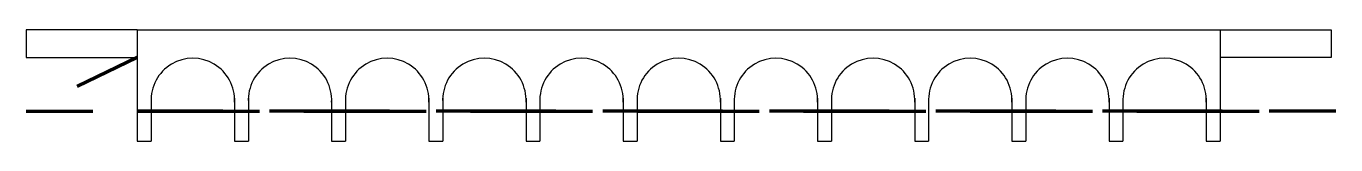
# Model space of a CAD drawing. Header units: centimetres. Extents: x 3 to 238, y 10 to 30.
import ezdxf

# ---------------------------------------------------------------- set-up
doc = ezdxf.new("R2010")
doc.units = ezdxf.units.CM
doc.header["$MEASUREMENT"] = 0
doc.linetypes.add('ACAD_ISO03W100', pattern=[30, 12, -18])
doc.layers.get('0').update_dxf_attribs({"true_color": 0xc2ced6})

msp = doc.modelspace()

# ---------------------------------------------------------------- linework, layer by layer
for p, q in [((22.57, 29.9), (2.57, 29.9)), ((2.57, 29.9), (2.57, 24.9)), ((22.57, 29.9), (22.57, 9.9)), ((22.57, 29.9), (25.07, 29.9)), ((25.07, 29.9), (40.07, 29.9)), ((40.07, 29.9), (42.57, 29.9)), ((42.57, 29.9), (57.57, 29.9)), ((57.57, 29.9), (60.07, 29.9)), ((60.07, 29.9), (75.07, 29.9)), ((75.07, 29.9), (77.57, 29.9)), ((77.57, 29.9), (92.57, 29.9)), ((92.57, 29.9), (95.07, 29.9)), ((95.07, 29.9), (110.07, 29.9)), ((110.07, 29.9), (112.57, 29.9)), ((112.57, 29.9), (127.57, 29.9)), ((127.57, 29.9), (130.07, 29.9)), ((130.07, 29.9), (145.07, 29.9)), ((145.07, 29.9), (147.57, 29.9)), ((147.57, 29.9), (162.57, 29.9)), ((162.57, 29.9), (165.07, 29.9)), ((165.07, 29.9), (180.07, 29.9)), ((180.07, 29.9), (182.57, 29.9)), ((182.57, 29.9), (197.57, 29.9)), ((197.57, 29.9), (200.07, 29.9)), ((200.07, 29.9), (215.07, 29.9)), ((215.07, 29.9), (217.57, 29.9)), ((217.57, 29.9), (217.57, 9.9)), ((217.57, 29.9), (237.57, 29.9)), ((237.57, 29.9), (237.57, 24.9)), ((2.57, 24.9), (22.57, 24.9)), ((237.57, 24.9), (217.57, 24.9)), ((25.07, 17.64), (25.07, 9.9)), ((40.07, 17.64), (40.07, 9.9)), ((40.07, 17.64), (40.07, 9.9)), ((42.57, 17.64), (42.57, 9.9)), ((42.57, 17.64), (42.57, 9.9)), ((57.57, 17.64), (57.57, 9.9)), ((57.57, 17.64), (57.57, 9.9)), ((60.07, 17.64), (60.07, 9.9)), ((60.07, 17.64), (60.07, 9.9)), ((75.07, 17.64), (75.07, 9.9)), ((75.07, 17.64), (75.07, 9.9)), ((77.57, 17.64), (77.57, 9.9)), ((77.57, 17.64), (77.57, 9.9)), ((92.57, 17.64), (92.57, 9.9)), ((92.57, 17.64), (92.57, 9.9)), ((95.07, 17.64), (95.07, 9.9)), ((95.07, 17.64), (95.07, 9.9)), ((110.07, 17.64), (110.07, 9.9)), ((110.07, 17.64), (110.07, 9.9)), ((112.57, 17.64), (112.57, 9.9)), ((112.57, 17.64), (112.57, 9.9)), ((127.57, 17.64), (127.57, 9.9)), ((127.57, 17.64), (127.57, 9.9)), ((130.07, 17.64), (130.07, 9.9)), ((130.07, 17.64), (130.07, 9.9)), ((145.07, 17.64), (145.07, 9.9)), ((145.07, 17.64), (145.07, 9.9)), ((147.57, 17.64), (147.57, 9.9)), ((147.57, 17.64), (147.57, 9.9)), ((162.57, 17.64), (162.57, 9.9)), ((162.57, 17.64), (162.57, 9.9)), ((165.07, 17.64), (165.07, 9.9)), ((165.07, 17.64), (165.07, 9.9)), ((180.07, 17.64), (180.07, 9.9)), ((180.07, 17.64), (180.07, 9.9)), ((182.57, 17.64), (182.57, 9.9)), ((182.57, 17.64), (182.57, 9.9)), ((197.57, 17.64), (197.57, 9.9)), ((197.57, 17.64), (197.57, 9.9)), ((200.07, 17.64), (200.07, 9.9)), ((200.07, 17.64), (200.07, 9.9)), ((215.07, 17.64), (215.07, 9.9)), ((22.57, 9.9), (25.07, 9.9)), ((40.07, 9.9), (42.57, 9.9)), ((57.57, 9.9), (60.07, 9.9)), ((75.07, 9.9), (77.57, 9.9)), ((92.57, 9.9), (95.07, 9.9)), ((110.07, 9.9), (112.57, 9.9)), ((127.57, 9.9), (130.07, 9.9)), ((145.07, 9.9), (147.57, 9.9)), ((162.57, 9.9), (165.07, 9.9)), ((180.07, 9.9), (182.57, 9.9)), ((197.57, 9.9), (200.07, 9.9)), ((215.07, 9.9), (217.57, 9.9))]:
    msp.add_line(p, q)
at = {"linetype": 'ACAD_ISO03W100', "lineweight": 211, "extrusion": (1.77636e-15, 0.019889, 0.999802)}
for p, q in [((22.57, 24.9), (2.57, 15.32, 19.87)), ((2.57, 15.32, 19.87), (238.4, 15.32, 19.87)), ((217.96, 15.32, 20.1), (21.76, 15.32, 20.1)), ((238.4, 15.32, 19.87), (22.57, 15.32, 19.87)), ((22.57, 15.32, 19.87), (217.96, 15.32, 20.1))]:
    msp.add_line(p, q, dxfattribs=at)
for centre in [(32.57, 17.28), (50.07, 17.28), (67.57, 17.28), (85.07, 17.28), (102.57, 17.28), (120.07, 17.28), (137.57, 17.28), (155.07, 17.28), (172.57, 17.28), (190.07, 17.28), (207.57, 17.28)]:
    msp.add_arc(centre, 7.51, 357.2411, 182.7589)

doc.saveas('drawing.dxf')
